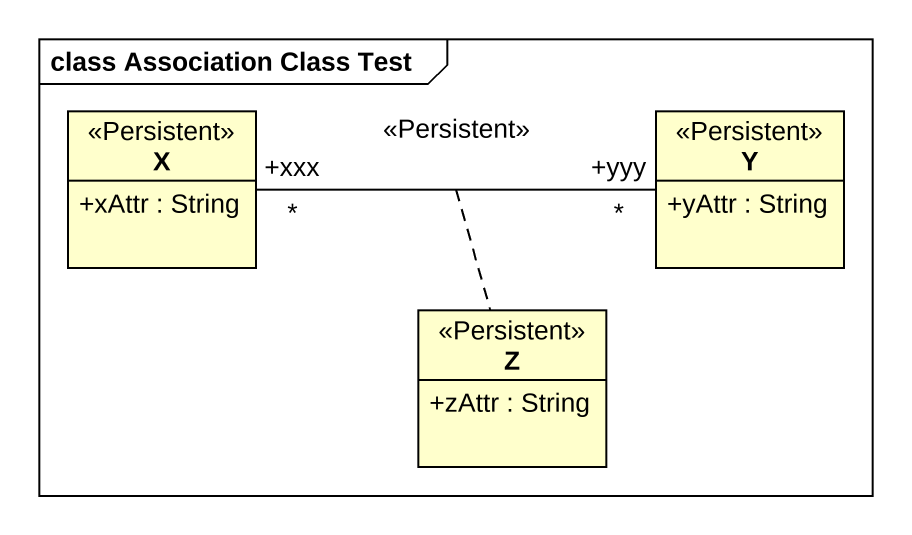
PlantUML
@startuml
mainframe class Association Class Test
hide circle
hide empty members
skinparam classAttributeIconSize 0
class "X" as X_ <<Persistent>> {
  +xAttr : String
}
class Y <<Persistent>> {
  +yAttr : String
}
class Z <<Persistent>> {
  +zAttr : String
}
X_ "*\n+xxx" -right- "*\n+yyy" Y : <<Persistent>>
(X_, Y) .. Z
@enduml
